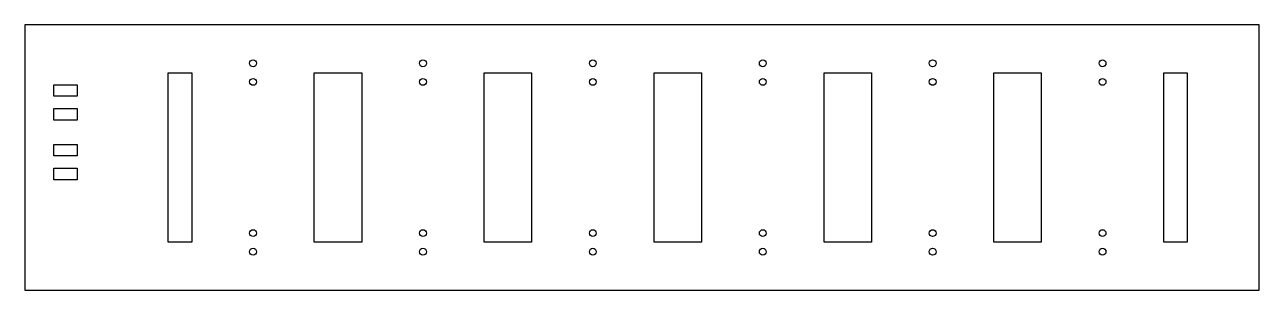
# Model space of a CAD drawing. Header units: millimetres. Extents: x -259 to 259, y -56 to 56.
import ezdxf

# ---------------------------------------------------------------- set-up
doc = ezdxf.new("R2010")
doc.units = ezdxf.units.MM
doc.layers.add('CUTOUTS', color=1, linetype='CONTINUOUS')
doc.layers.add('PERIMETER', color=5, linetype='CONTINUOUS')

msp = doc.modelspace()

# ---------------------------------------------------------------- linework, layer by layer
at = {"layer": 'CUTOUTS'}
for p, q in [((-198.435, 35.51), (-188.585, 35.51)), ((-198.435, -35.51), (-198.435, 35.51)), ((-188.585, 35.51), (-188.585, -35.51)), ((-137.265, -35.51), (-137.265, 35.51)), ((-137.265, 35.51), (-117.415, 35.51)), ((-117.415, 35.51), (-117.415, -35.51)), ((-66.095, -35.51), (-66.095, 35.51)), ((-66.095, 35.51), (-46.245, 35.51)), ((-46.245, 35.51), (-46.245, -35.51)), ((5.075, -35.51), (5.075, 35.51)), ((5.075, 35.51), (24.925, 35.51)), ((24.925, 35.51), (24.925, -35.51)), ((76.245, -35.51), (76.245, 35.51)), ((76.245, 35.51), (96.095, 35.51)), ((96.095, 35.51), (96.095, -35.51)), ((147.415, -35.51), (147.415, 35.51)), ((147.415, 35.51), (167.265, 35.51)), ((167.265, 35.51), (167.265, -35.51)), ((218.585, -35.51), (218.585, 35.51)), ((218.585, 35.51), (228.435, 35.51)), ((228.435, 35.51), (228.435, -35.51)), ((-246.435, 30.51), (-236.585, 30.51)), ((-246.435, 25.66), (-246.435, 30.51)), ((-236.585, 30.51), (-236.585, 25.66)), ((-236.585, 25.66), (-246.435, 25.66)), ((-246.435, 20.51), (-236.585, 20.51)), ((-246.435, 15.66), (-246.435, 20.51)), ((-236.585, 15.66), (-246.435, 15.66)), ((-236.585, 20.51), (-236.585, 15.66)), ((-246.435, 0.66), (-246.435, 5.51)), ((-246.435, 5.51), (-236.585, 5.51)), ((-236.585, 5.51), (-236.585, 0.66)), ((-236.585, 0.66), (-246.435, 0.66)), ((-246.435, -9.34), (-246.435, -4.49)), ((-246.435, -4.49), (-236.585, -4.49)), ((-236.585, -4.49), (-236.585, -9.34)), ((-236.585, -9.34), (-246.435, -9.34)), ((-188.585, -35.51), (-198.435, -35.51)), ((-117.415, -35.51), (-137.265, -35.51)), ((-46.245, -35.51), (-66.095, -35.51)), ((24.925, -35.51), (5.075, -35.51)), ((96.095, -35.51), (76.245, -35.51)), ((167.265, -35.51), (147.415, -35.51)), ((228.435, -35.51), (218.585, -35.51))]:
    msp.add_line(p, q, dxfattribs=at)
for centre in [(-162.925, 39.485), (-91.755, 39.485), (-20.585, 39.485), (50.585, 39.485), (121.755, 39.485), (192.925, 39.485), (-162.925, 31.685), (-91.755, 31.685), (-20.585, 31.685), (50.585, 31.685), (121.755, 31.685), (192.925, 31.685), (-162.925, -31.685), (-91.755, -31.685), (-20.585, -31.685), (50.585, -31.685), (121.755, -31.685), (192.925, -31.685), (-162.925, -39.485), (-91.755, -39.485), (-20.585, -39.485), (50.585, -39.485), (121.755, -39.485), (192.925, -39.485)]:
    msp.add_circle(centre, 1.425, dxfattribs=at)
at = {"layer": 'PERIMETER'}
for p, q in [((258.585, 55.66), (-258.585, 55.66)), ((-258.585, 55.66), (-258.585, -55.66)), ((258.585, -55.66), (258.585, 55.66)), ((-258.585, -55.66), (258.585, -55.66))]:
    msp.add_line(p, q, dxfattribs=at)

doc.saveas('drawing.dxf')
